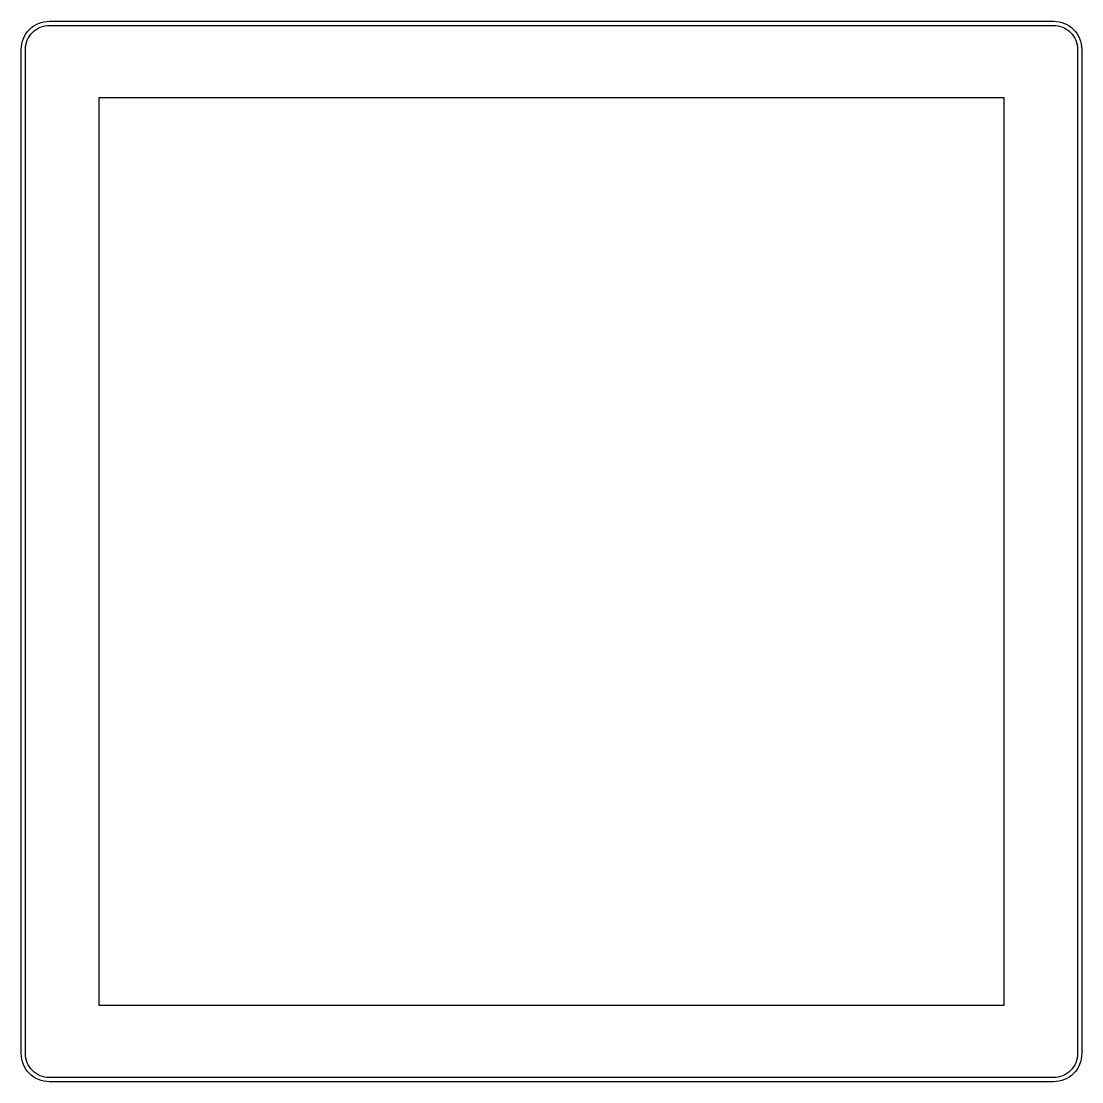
# Model space of a CAD drawing. Header units: millimetres. Extents: x 19.3 to 56.9, y -24.5 to 13.1.
import ezdxf

# ---------------------------------------------------------------- set-up
doc = ezdxf.new("R2010")
doc.units = ezdxf.units.MM
doc.layers.get('0').update_dxf_attribs({"linetype": 'CONTINUOUS'})

msp = doc.modelspace()

# ---------------------------------------------------------------- linework, layer by layer
for points in [[(55.879, 13.064, -0.414214), (56.879, 12.064), (56.879, -23.494, -0.414214), (55.879, -24.494), (20.321, -24.494, -0.414214), (19.321, -23.494), (19.321, 12.064, -0.414214), (20.321, 13.064)], [(20.321, 12.914), (55.879, 12.914, -0.414214), (56.729, 12.064), (56.729, -23.494, -0.414214), (55.879, -24.344), (20.321, -24.344, -0.414214), (19.471, -23.494), (19.471, 12.064, -0.414214)]]:
    msp.add_lwpolyline(points, format="xyb", close=True)
msp.add_lwpolyline([(22.074, 10.349), (22.074, -21.779), (54.126, -21.779), (54.126, 10.349)], close=True)

doc.saveas('drawing.dxf')
